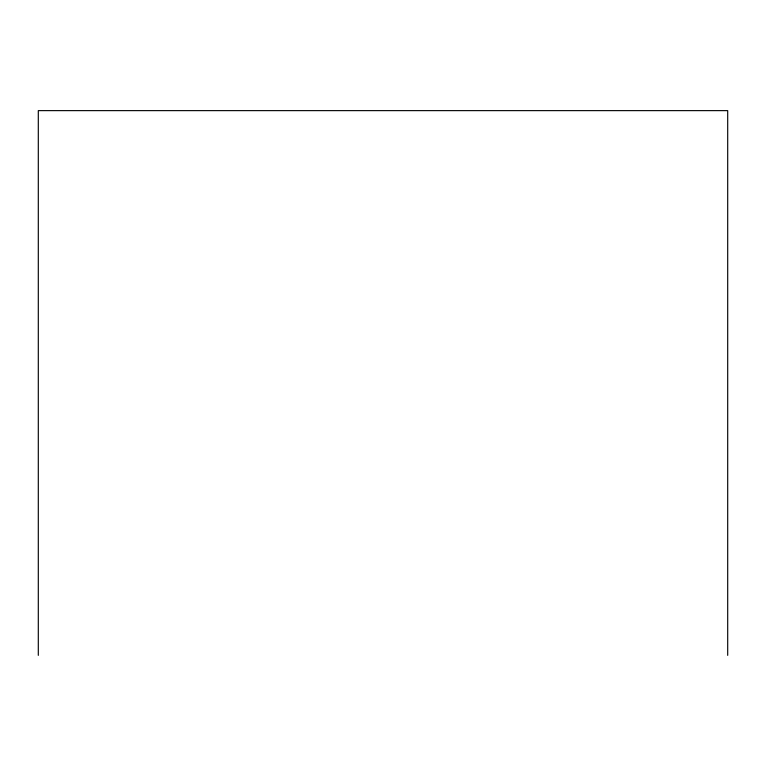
<?xml version="1.0" encoding="UTF-8"?>
<svg xmlns="http://www.w3.org/2000/svg" width="766" height="766" viewBox="0 0 766 766"><rect width="100%" height="100%" fill="white"/><g stroke="black" fill="none" stroke-linecap="round" stroke-linejoin="round"><path stroke-width="1.15" d="M727.7 655.37L727.7 110.63L38.3 110.63L38.3 655.37"/></g></svg>
